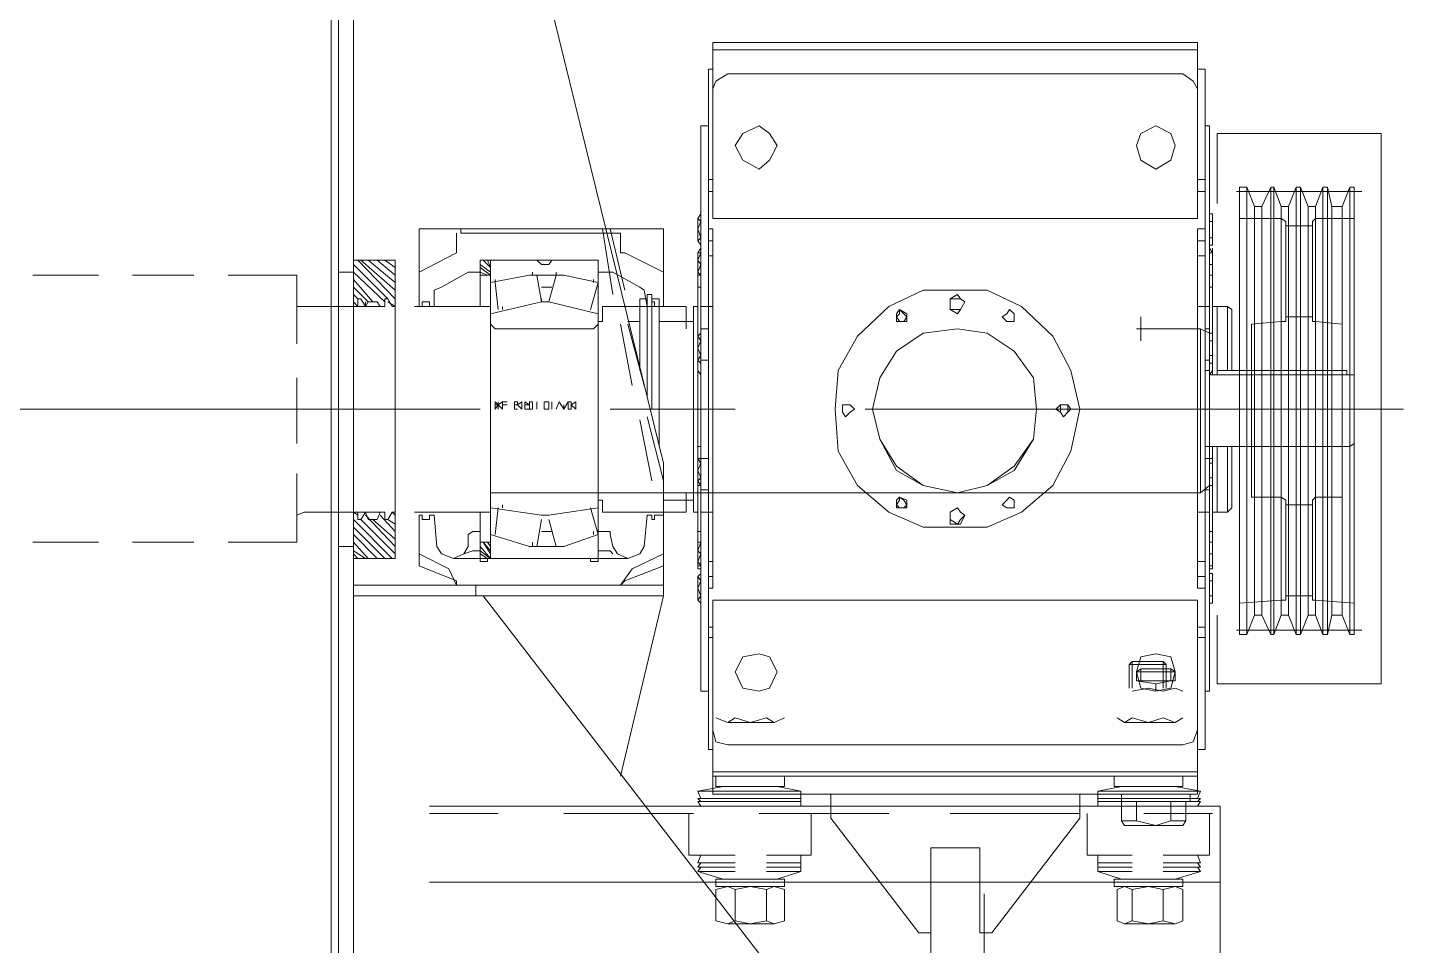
# Model space of a CAD drawing. Header units: millimetres. Extents: x 3220 to 226993, y 817 to 176024.
# Drawn here: x 77721 to 79056, y 78381 to 79271 of the extents above; entities that cross this region are included whole.
import ezdxf

# ---------------------------------------------------------------- set-up
doc = ezdxf.new("R2010")
doc.units = ezdxf.units.MM

# ---------------------------------------------------------------- blocks, each defined once
blk = doc.blocks.new('ligne broyage 2')
at = {"color": 7, "linetype": 'Continuous', "lineweight": 15, "true_color": 0x000007}
for points in [[(-2314.5, -918.6), (-2091.8, -14.5)], [(-2013.6, -1954.3), (-2013.6, -228.6)], [(-1999.2, -1954.3), (-1999.2, -228.6)], [(-1991.9, -481.7), (-1991.9, -1521.8)], [(-2980, -651), (-2984.3, -651)], [(-2984.3, -1084.9), (-2984.3, -651), (-2984.3, -651)], [(-2962.6, -669.8), (-2972.7, -669.8), (-2980, -651)], [(-2958.3, -651), (-2962.6, -669.8)], [(-2953.9, -651), (-2958.3, -651)], [(-2953.9, -651), (-2946.7, -669.8), (-2939.5, -669.8)], [(-2932.2, -651), (-2939.5, -669.8)], [(-2927.9, -651), (-2932.2, -651)], [(-2927.9, -651), (-2920.6, -669.8), (-2913.4, -669.8)], [(-2906.2, -651), (-2913.4, -669.8), (-2913.4, -669.8)], [(-2903.3, -651), (-2906.2, -651)], [(-2903.3, -651), (-2894.6, -669.8)], [(-2887.4, -669.8), (-2880.1, -651), (-2872.9, -651)], [(-2872.9, -651), (-2872.9, -1084.9), (-2880.1, -1084.9), (-2887.4, -1066.1)], [(-2887.4, -669.8), (-2894.6, -669.8), (-2894.6, -669.8)], [(-2250.9, -743.5), (-2250.9, -721.8), (-2246.5, -721.8)], [(-2250.9, -729.1), (-2250.9, -726.2)], [(-2246.5, -721.8), (-2206, -721.8)], [(-2210.4, -736.3), (-2210.4, -733.4)], [(-2206, -721.8), (-2203.1, -726.2), (-2195.9, -726.2), (-2191.6, -721.8), (-2146.7, -721.8), (-2146.7, -743.5)], [(-2187.2, -736.3), (-2187.2, -733.4)], [(-2146.7, -729.1), (-2146.7, -726.2)], [(-2250.9, -743.5), (-2217.6, -736.3), (-2184.3, -736.3), (-2146.7, -743.5)], [(-2250.9, -773.9), (-2250.9, -743.5)], [(-2243.6, -769.6), (-2250.9, -743.5), (-2250.9, -743.5)], [(-2246.5, -743.5), (-2246.5, -740.6), (-2246.5, -740.6)], [(-2203.1, -762.3), (-2210.4, -736.3), (-2210.4, -736.3)], [(-2195.9, -762.3), (-2191.6, -736.3)], [(-2151.1, -743.5), (-2154, -769.6)], [(-2151.1, -743.5), (-2151.1, -740.6)], [(-2146.7, -743.5), (-2146.7, -740.6)], [(-2146.7, -743.5), (-2146.7, -773.9)], [(-2303, -759.5), (-2310.2, -759.5)], [(-2310.2, -759.5), (-2310.2, -866.5)], [(-2303, -866.5), (-2303, -755.1)], [(-2298.6, -755.1), (-2303, -755.1)], [(-2298.6, -755.1), (-2298.6, -854.9)], [(-2291.4, -759.5), (-2298.6, -759.5)], [(-2291.4, -828.9), (-2291.4, -759.5)], [(-2195.9, -747.9), (-2206, -747.9)], [(-2195.9, -762.3), (-2195.9, -759.5)], [(-2146.7, -773.9), (-2195.9, -762.3), (-2203.1, -762.3), (-2250.9, -773.9)], [(-2146.7, -773.9), (-2146.7, -784), (-2151.1, -788.4), (-2246.5, -788.4), (-2250.9, -784), (-2250.9, -773.9)], [(-2158.3, -769.6), (-2158.3, -766.7)], [(-2054.1, -766.7), (-2054.1, -966.3)], [(-2777.4, -776.8), (-2777.4, -800), (-2777.4, -800)], [(-2310.2, -781.2), (-2343.5, -781.2)], [(-2279.8, -781.2), (-2291.4, -781.2)], [(-2250.9, -781.2), (-2250.9, -776.8)], [(-2146.7, -781.2), (-2146.7, -776.8)], [(-2844, -792.7), (-2835.3, -788.4)], [(-2844, -940.3), (-2844, -792.7), (-2844, -792.7)], [(-2835.3, -947.5), (-2835.3, -788.4), (-2835.3, -788.4)], [(-2777.4, -788.4), (-2835.3, -788.4), (-2835.3, -788.4)], [(-2777.4, -788.4), (-2773.1, -788.4), (-2773.1, -788.4)], [(-2884.5, -833.2), (-2972.7, -833.2)], [(-2310.2, -902.7), (-2310.2, -866.5), (-2310.2, -866.5)], [(-2305.8, -866.5), (-2298.6, -866.5), (-2310.2, -866.5)], [(-2221.9, -859.3), (-2224.8, -859.3), (-2224.8, -866.5), (-2221.9, -866.5), (-2221.9, -862.2)], [(-2210.4, -866.5), (-2213.3, -859.3), (-2217.6, -866.5), (-2217.6, -862.2), (-2217.6, -866.5), (-2221.9, -859.3), (-2221.9, -862.2)], [(-2198.8, -866.5), (-2198.8, -862.2)], [(-2191.6, -862.2), (-2191.6, -859.3), (-2191.6, -866.5)], [(-2180, -862.2), (-2180, -859.3), (-2184.3, -862.2), (-2180, -862.2), (-2180, -866.5), (-2184.3, -866.5)], [(-2169.9, -862.2), (-2169.9, -859.3), (-2172.8, -859.3), (-2172.8, -862.2), (-2169.9, -862.2), (-2169.9, -866.5), (-2172.8, -866.5)], [(-2158.3, -859.3), (-2154, -862.2), (-2158.3, -866.5), (-2158.3, -859.3), (-2162.6, -859.3)], [(-2158.3, -862.2), (-2162.6, -862.2), (-2162.6, -862.2)], [(-2151.1, -862.2), (-2151.1, -866.5), (-2154, -862.2), (-2151.1, -862.2), (-2151.1, -859.3), (-2154, -862.2)], [(-2154, -866.5), (-2154, -859.3), (-2154, -859.3)], [(-2146.7, -866.5), (-2146.7, -862.2)], [(-2884.5, -902.7), (-2972.7, -902.7)], [(-2314.5, -1037.2), (-2314.5, -918.6)], [(-2835.3, -947.5), (-2844, -940.3)], [(-2343.5, -954.7), (-2314.5, -954.7)], [(-2250.9, -962), (-2250.9, -947.5), (-2146.7, -947.5), (-2146.7, -962)], [(-2250.9, -954.7), (-2250.9, -951.8)], [(-2158.3, -962), (-2158.3, -959.1), (-2158.3, -959.1)], [(-2146.7, -954.7), (-2146.7, -951.8)], [(-2250.9, -962), (-2203.1, -969.2), (-2195.9, -969.2), (-2146.7, -962)], [(-2250.9, -988), (-2250.9, -962)], [(-2250.9, -988), (-2243.6, -962), (-2243.6, -962)], [(-2203.1, -973.5), (-2210.4, -999.6), (-2210.4, -999.6)], [(-2191.6, -999.6), (-2195.9, -973.5), (-2195.9, -973.5)], [(-2154, -962), (-2151.1, -988), (-2151.1, -988)], [(-2146.7, -962), (-2146.7, -988)], [(-2250.9, -988), (-2250.9, -985.1)], [(-2246.5, -988), (-2246.5, -985.1)], [(-2206, -985.1), (-2195.9, -985.1)], [(-2146.7, -988), (-2146.7, -985.1)], [(-2146.7, -988), (-2146.7, -1011.2), (-2250.9, -1011.2), (-2250.9, -988)], [(-2146.7, -988), (-2184.3, -999.6), (-2217.6, -999.6), (-2250.9, -988)], [(-2250.9, -1003.9), (-2250.9, -999.6)], [(-2187.2, -999.6), (-2187.2, -995.2), (-2187.2, -995.2)], [(-2146.7, -1003.9), (-2146.7, -999.6)], [(-2314.5, -1037.2), (-2314.5, -1047.3), (-2272.6, -1222.4)], [(-2132.3, -1037.2), (-2314.5, -1037.2)], [(-2132.3, -1037.2), (-2013.6, -1037.2), (-2013.6, -1047.3)], [(-2132.3, -1037.2), (-2132.3, -1047.3), (-2013.6, -1047.3)], [(-2491, -1503), (-2139.5, -1047.3)], [(-2272.6, -1222.4), (-2314.5, -1047.3)], [(-2139.5, -1047.3), (-2314.5, -1047.3)], [(-2139.5, -1047.3), (-2013.6, -1047.3)], [(-2013.6, -1047.3), (-2013.6, -1659.2)], [(-2980, -1084.9), (-2972.7, -1066.1), (-2962.6, -1066.1)], [(-2958.3, -1084.9), (-2962.6, -1066.1)], [(-2939.5, -1066.1), (-2946.7, -1066.1), (-2953.9, -1084.9)], [(-2932.2, -1084.9), (-2939.5, -1066.1)], [(-2913.4, -1066.1), (-2920.6, -1066.1), (-2927.9, -1084.9)], [(-2906.2, -1084.9), (-2913.4, -1066.1), (-2913.4, -1066.1)], [(-2903.3, -1084.9), (-2894.6, -1066.1)], [(-2887.4, -1066.1), (-2894.6, -1066.1), (-2894.6, -1066.1)], [(-2980, -1084.9), (-2984.3, -1084.9)], [(-2953.9, -1084.9), (-2958.3, -1084.9)], [(-2927.9, -1084.9), (-2932.2, -1084.9)], [(-2903.3, -1084.9), (-2906.2, -1084.9)], [(-2784.7, -1222.4), (-2817.9, -1222.4), (-2817.9, -1232.5)], [(-2784.7, -1222.4), (-2751.4, -1222.4)], [(-2735.5, -1236.8), (-2758.6, -1232.5), (-2751.4, -1232.5), (-2751.4, -1225.3)], [(-2751.4, -1225.3), (-2751.4, -1222.4), (-2751.4, -1222.4)], [(-2398.4, -1222.4), (-2431.7, -1222.4), (-2431.7, -1225.3)], [(-2431.7, -1225.3), (-2431.7, -1232.5)], [(-2365.2, -1225.3), (-2365.2, -1222.4), (-2398.4, -1222.4)], [(-2372.4, -1232.5), (-2365.2, -1232.5), (-2365.2, -1225.3)], [(-2810.7, -1232.5), (-2835.3, -1236.8), (-2832.4, -1244.1)], [(-2735.5, -1236.8), (-2835.3, -1236.8)], [(-2817.9, -1232.5), (-2810.7, -1232.5), (-2810.7, -1232.5)], [(-2810.7, -1232.5), (-2758.6, -1232.5)], [(-2735.5, -1236.8), (-2735.5, -1251.3), (-2735.5, -1251.3)], [(-2632.8, -1374.3), (-2718.1, -1262.9), (-2718.1, -1239.7)], [(-2476.5, -1262.9), (-2476.5, -1239.7), (-2476.5, -1239.7)], [(-2424.5, -1232.5), (-2447.6, -1236.8), (-2447.6, -1244.1)], [(-2347.8, -1236.8), (-2447.6, -1236.8)], [(-2431.7, -1232.5), (-2424.5, -1232.5), (-2424.5, -1232.5)], [(-2424.5, -1232.5), (-2372.4, -1232.5)], [(-2347.8, -1236.8), (-2372.4, -1232.5)], [(-2347.8, -1236.8), (-2350.7, -1244.1)], [(-2854.1, -1325.1), (-2854.1, -1251.3), (-2854.1, -1251.3)], [(-2087.4, -1251.3), (-2854.1, -1251.3)], [(-2835.3, -1244.1), (-2735.5, -1244.1)], [(-2835.3, -1244.1), (-2832.4, -1247)], [(-2835.3, -1247), (-2735.5, -1247)], [(-2835.3, -1247), (-2832.4, -1251.3)], [(-2447.6, -1251.3), (-2447.6, -1244.1), (-2447.6, -1244.1)], [(-2447.6, -1244.1), (-2347.8, -1244.1)], [(-2447.6, -1247), (-2347.8, -1247)], [(-2347.8, -1244.1), (-2350.7, -1247)], [(-2347.8, -1247), (-2350.7, -1251.3)], [(-2780.3, -1258.5), (-2846.9, -1258.5), (-2846.9, -1258.5)], [(-2592.3, -1258.5), (-2718.1, -1258.5)], [(-2476.5, -1262.9), (-2561.9, -1374.3), (-2573.5, -1374.3)], [(-2407.1, -1258.5), (-2533, -1258.5)], [(-2217.6, -1258.5), (-2343.5, -1258.5)], [(-2087.4, -1258.5), (-2154, -1258.5)], [(-2632.8, -1374.3), (-2621.2, -1374.3), (-2621.2, -1291.8)], [(-2621.2, -1291.8), (-2573.5, -1291.8), (-2573.5, -1291.8)], [(-2573.5, -1291.8), (-2573.5, -1398.8), (-2573.5, -1398.8)], [(-2087.4, -1325.1), (-2854.1, -1325.1)], [(-2625.5, -1374.3), (-2625.5, -1336.6)], [(-2573.5, -1374.3), (-2573.5, -1336.6)], [(-2625.5, -1374.3), (-2625.5, -1398.8), (-2625.5, -1398.8)]]:
    blk.add_lwpolyline(points, dxfattribs=at)
at = {"color": 1, "linetype": 'Continuous', "lineweight": 5, "true_color": 0x000001}
for points in [[(-2362.3, -510.6), (-2832.4, -510.6), (-2832.4, -510.6)], [(-2832.4, -517.9), (-2832.4, -510.6)], [(-2828.1, -517.9), (-2832.4, -517.9), (-2832.4, -548.3)], [(-2828.1, -517.9), (-2362.3, -517.9), (-2362.3, -517.9)], [(-2362.3, -517.9), (-2362.3, -510.6)], [(-2362.3, -517.9), (-2362.3, -555.5), (-2362.3, -555.5)], [(-2832.4, -536.7), (-2839.6, -536.7)], [(-2839.6, -536.7), (-2839.6, -643.7)], [(-2817.9, -541), (-2828.1, -548.3), (-2832.4, -555.5)], [(-2817.9, -541), (-2376.7, -541)], [(-2362.3, -555.5), (-2365.2, -548.3), (-2376.7, -541)], [(-2357.9, -536.7), (-2362.3, -536.7)], [(-2357.9, -536.7), (-2357.9, -643.7)], [(-2832.4, -548.3), (-2832.4, -555.5)], [(-2832.4, -681.3), (-2832.4, -555.5)], [(-2362.3, -555.5), (-2362.3, -681.3)], [(-2839.6, -591.7), (-2844, -591.7)], [(-2844, -591.7), (-2844, -766.7)], [(-2350.7, -591.7), (-2357.9, -591.7)], [(-2350.7, -591.7), (-2350.7, -766.7)], [(-2832.4, -643.7), (-2839.6, -643.7)], [(-2839.6, -655.3), (-2839.6, -643.7)], [(-2357.9, -643.7), (-2362.3, -643.7)], [(-2357.9, -655.3), (-2357.9, -643.7)], [(-2832.4, -655.3), (-2839.6, -655.3), (-2839.6, -691.5)], [(-2357.9, -655.3), (-2362.3, -655.3)], [(-2357.9, -655.3), (-2357.9, -691.5)], [(-2846.9, -677), (-2846.9, -681.3)], [(-2846.9, -677), (-2844, -677), (-2844, -677)], [(-2844, -684.2), (-2846.9, -684.2), (-2846.9, -677)], [(-2846.9, -681.3), (-2846.9, -677)], [(-2350.7, -677), (-2350.7, -674.1)], [(-2347.8, -681.3), (-2350.7, -677)], [(-2350.7, -677), (-2347.8, -681.3)], [(-2846.9, -681.3), (-2846.9, -691.5)], [(-2844, -700.1), (-2846.9, -700.1), (-2846.9, -684.2)], [(-2846.9, -691.5), (-2846.9, -703)], [(-2839.6, -703), (-2839.6, -691.5)], [(-2832.4, -691.5), (-2839.6, -691.5)], [(-2362.3, -681.3), (-2832.4, -681.3)], [(-2832.4, -691.5), (-2832.4, -1040.1)], [(-2362.3, -691.5), (-2362.3, -1040.1)], [(-2357.9, -691.5), (-2362.3, -691.5)], [(-2357.9, -703), (-2357.9, -691.5)], [(-2350.7, -684.2), (-2350.7, -681.3)], [(-2347.8, -691.5), (-2350.7, -700.1), (-2347.8, -703)], [(-2347.8, -691.5), (-2347.8, -703), (-2347.8, -703)], [(-2846.9, -703), (-2846.9, -700.1), (-2846.9, -700.1)], [(-2846.9, -703), (-2846.9, -707.4)], [(-2844, -707.4), (-2846.9, -707.4), (-2846.9, -703)], [(-2839.6, -703), (-2839.6, -717.5)], [(-2839.6, -703), (-2832.4, -703)], [(-2362.3, -703), (-2357.9, -703)], [(-2357.9, -703), (-2357.9, -717.5)], [(-2350.7, -700.1), (-2350.7, -695.8)], [(-2350.7, -707.4), (-2347.8, -703)], [(-2350.7, -707.4), (-2350.7, -703)], [(-2347.8, -703), (-2350.7, -707.4)], [(-2846.9, -714.6), (-2844, -710.3)], [(-2846.9, -714.6), (-2846.9, -710.3), (-2846.9, -710.3)], [(-2846.9, -807.2), (-2846.9, -714.6), (-2846.9, -714.6)], [(-2846.9, -714.6), (-2846.9, -721.8), (-2846.9, -721.8)], [(-2844, -726.2), (-2846.9, -726.2), (-2846.9, -714.6), (-2844, -714.6)], [(-2832.4, -717.5), (-2839.6, -717.5), (-2839.6, -766.7)], [(-2357.9, -717.5), (-2362.3, -717.5)], [(-2357.9, -717.5), (-2357.9, -766.7)], [(-2347.8, -714.6), (-2350.7, -710.3)], [(-2350.7, -714.6), (-2350.7, -710.3)], [(-2347.8, -721.8), (-2350.7, -714.6), (-2347.8, -714.6)], [(-2347.8, -733.4), (-2347.8, -736.3), (-2347.8, -714.6)], [(-2347.8, -733.4), (-2347.8, -714.6), (-2347.8, -714.6)], [(-2846.9, -721.8), (-2846.9, -733.4), (-2846.9, -733.4)], [(-2844, -736.3), (-2846.9, -736.3), (-2846.9, -726.2)], [(-2846.9, -733.4), (-2846.9, -736.3)], [(-2846.9, -733.4), (-2846.9, -736.3), (-2846.9, -736.3)], [(-2350.7, -726.2), (-2350.7, -721.8)], [(-2347.8, -721.8), (-2350.7, -726.2), (-2347.8, -733.4), (-2347.8, -736.3)], [(-2350.7, -736.3), (-2350.7, -733.4)], [(-2347.8, -733.4), (-2350.7, -736.3), (-2347.8, -736.3)], [(-2347.8, -747.9), (-2347.8, -736.3)], [(-2846.9, -747.9), (-2844, -747.9)], [(-2628.4, -750.8), (-2661.7, -766.7), (-2692.1, -795.6), (-2709.4, -828.9), (-2718.1, -866.5), (-2709.4, -907), (-2692.1, -940.3), (-2661.7, -966.3), (-2628.4, -980.8)], [(-2628.4, -750.8), (-2566.2, -750.8), (-2566.2, -750.8)], [(-2566.2, -980.8), (-2533, -966.3), (-2502.6, -940.3), (-2483.8, -907), (-2480.9, -866.5), (-2483.8, -828.9), (-2502.6, -795.6), (-2533, -766.7), (-2566.2, -750.8)], [(-2350.7, -747.9), (-2347.8, -747.9), (-2347.8, -807.2)], [(-2861.3, -766.7), (-2865.7, -769.6)], [(-2865.7, -769.6), (-2865.7, -828.9)], [(-2861.3, -828.9), (-2861.3, -766.7), (-2851.2, -766.7)], [(-2851.2, -828.9), (-2851.2, -766.7)], [(-2846.9, -766.7), (-2851.2, -766.7)], [(-2851.2, -828.9), (-2851.2, -766.7)], [(-2844, -773.9), (-2844, -766.7), (-2839.6, -766.7)], [(-2844, -773.9), (-2844, -818.8), (-2844, -818.8)], [(-2832.4, -766.7), (-2839.6, -766.7)], [(-2839.6, -966.3), (-2839.6, -766.7)], [(-2357.9, -766.7), (-2362.3, -766.7)], [(-2357.9, -966.3), (-2357.9, -766.7)], [(-2357.9, -766.7), (-2350.7, -766.7)], [(-2350.7, -773.9), (-2350.7, -766.7)], [(-2350.7, -773.9), (-2350.7, -914.2), (-2350.7, -914.2)], [(-2343.5, -766.7), (-2347.8, -766.7)], [(-2343.5, -966.3), (-2343.5, -766.7)], [(-2846.9, -792.7), (-2846.9, -795.6)], [(-2846.9, -792.7), (-2844, -792.7), (-2844, -792.7)], [(-2844, -800), (-2846.9, -800), (-2846.9, -792.7)], [(-2846.9, -795.6), (-2846.9, -792.7)], [(-2846.9, -795.6), (-2846.9, -807.2)], [(-2846.9, -800), (-2846.9, -807.2), (-2846.9, -807.2)], [(-2844, -788.4), (-2839.6, -788.4)], [(-2350.7, -788.4), (-2357.9, -788.4)], [(-2350.7, -792.7), (-2350.7, -788.4)], [(-2347.8, -795.6), (-2350.7, -792.7)], [(-2350.7, -792.7), (-2347.8, -795.6)], [(-2347.8, -795.6), (-2350.7, -800), (-2347.8, -807.2)], [(-2350.7, -800), (-2350.7, -795.6)], [(-2347.8, -795.6), (-2347.8, -792.7), (-2347.8, -792.7)], [(-2347.8, -795.6), (-2347.8, -818.8), (-2347.8, -818.8)], [(-2846.9, -807.2), (-2846.9, -802.9)], [(-2846.9, -828.9), (-2846.9, -807.2), (-2846.9, -807.2)], [(-2846.9, -807.2), (-2846.9, -818.8)], [(-2844, -814.4), (-2846.9, -814.4), (-2846.9, -807.2)], [(-2347.8, -807.2), (-2350.7, -814.4), (-2347.8, -818.8)], [(-2350.7, -814.4), (-2350.7, -810.1)], [(-2347.8, -828.9), (-2347.8, -807.2)], [(-2846.9, -818.8), (-2846.9, -814.4), (-2846.9, -814.4)], [(-2846.9, -814.4), (-2846.9, -821.7), (-2846.9, -821.7)], [(-2846.9, -818.8), (-2846.9, -821.7)], [(-2846.9, -821.7), (-2844, -821.7), (-2844, -821.7)], [(-2844, -833.2), (-2844, -818.8)], [(-2844, -818.8), (-2839.6, -818.8)], [(-2350.7, -818.8), (-2357.9, -818.8)], [(-2350.7, -821.7), (-2347.8, -818.8)], [(-2350.7, -821.7), (-2350.7, -818.8)], [(-2347.8, -818.8), (-2350.7, -821.7)], [(-2984.3, -899.8), (-2984.3, -833.2)], [(-2980, -833.2), (-2984.3, -833.2)], [(-2980, -902.7), (-2980, -833.2)], [(-2977.1, -833.2), (-2980, -833.2)], [(-2965.5, -828.9), (-2977.1, -828.9), (-2977.1, -828.9)], [(-2977.1, -828.9), (-2977.1, -833.2)], [(-2977.1, -833.2), (-2965.5, -833.2)], [(-2965.5, -828.9), (-2861.3, -828.9)], [(-2965.5, -833.2), (-2851.2, -833.2), (-2851.2, -833.2)], [(-2861.3, -828.9), (-2851.2, -828.9)], [(-2851.2, -833.2), (-2851.2, -828.9)], [(-2844, -833.2), (-2851.2, -833.2)], [(-2846.9, -828.9), (-2844, -833.2)], [(-2846.9, -833.2), (-2846.9, -828.9), (-2846.9, -828.9)], [(-2844, -902.7), (-2844, -828.9)], [(-2839.6, -828.9), (-2844, -828.9)], [(-2844, -833.2), (-2844, -828.9)], [(-2350.7, -833.2), (-2347.8, -828.9), (-2347.8, -902.7), (-2350.7, -902.7)], [(-2984.3, -899.8), (-2980, -902.7)], [(-2980, -902.7), (-2844, -902.7)], [(-2865.7, -902.7), (-2865.7, -962), (-2861.3, -966.3)], [(-2861.3, -966.3), (-2861.3, -902.7)], [(-2851.2, -966.3), (-2851.2, -902.7)], [(-2851.2, -966.3), (-2851.2, -902.7)], [(-2846.9, -925.8), (-2846.9, -902.7), (-2846.9, -902.7)], [(-2844, -902.7), (-2846.9, -902.7)], [(-2844, -902.7), (-2844, -899.8)], [(-2844, -944.6), (-2844, -902.7), (-2844, -902.7)], [(-2844, -902.7), (-2839.6, -902.7)], [(-2347.8, -925.8), (-2347.8, -902.7)], [(-2846.9, -914.2), (-2846.9, -911.3)], [(-2846.9, -914.2), (-2844, -914.2)], [(-2846.9, -918.6), (-2846.9, -914.2), (-2846.9, -914.2)], [(-2846.9, -925.8), (-2846.9, -914.2), (-2846.9, -914.2)], [(-2846.9, -918.6), (-2844, -918.6)], [(-2844, -933), (-2846.9, -933), (-2846.9, -918.6)], [(-2844, -914.2), (-2839.6, -914.2)], [(-2350.7, -914.2), (-2357.9, -914.2)], [(-2350.7, -914.2), (-2350.7, -911.3)], [(-2347.8, -914.2), (-2350.7, -914.2)], [(-2350.7, -918.6), (-2350.7, -914.2)], [(-2350.7, -914.2), (-2347.8, -914.2), (-2350.7, -918.6), (-2347.8, -925.8)], [(-2350.7, -959.1), (-2350.7, -914.2), (-2350.7, -914.2)], [(-2347.8, -914.2), (-2347.8, -911.3)], [(-2347.8, -914.2), (-2347.8, -925.8), (-2347.8, -925.8)], [(-2846.9, -925.8), (-2846.9, -921.5)], [(-2846.9, -925.8), (-2846.9, -1021.3), (-2846.9, -1021.3)], [(-2846.9, -925.8), (-2846.9, -935.9)], [(-2846.9, -933), (-2846.9, -935.9), (-2846.9, -935.9)], [(-2350.7, -985.1), (-2347.8, -985.1), (-2347.8, -925.8)], [(-2347.8, -925.8), (-2350.7, -933), (-2347.8, -935.9)], [(-2350.7, -933), (-2350.7, -928.7)], [(-2347.8, -925.8), (-2347.8, -921.5)], [(-2347.8, -925.8), (-2347.8, -940.3), (-2347.8, -940.3)], [(-2846.9, -940.3), (-2846.9, -935.9)], [(-2844, -940.3), (-2846.9, -940.3), (-2846.9, -935.9)], [(-2846.9, -940.3), (-2846.9, -935.9)], [(-2844, -959.1), (-2844, -944.6)], [(-2844, -944.6), (-2839.6, -944.6)], [(-2350.7, -944.6), (-2357.9, -944.6)], [(-2350.7, -940.3), (-2350.7, -935.9)], [(-2347.8, -935.9), (-2350.7, -940.3)], [(-2350.7, -940.3), (-2347.8, -940.3)], [(-2844, -959.1), (-2844, -966.3)], [(-2350.7, -966.3), (-2350.7, -959.1)], [(-2861.3, -966.3), (-2851.2, -966.3)], [(-2851.2, -966.3), (-2846.9, -966.3)], [(-2844, -966.3), (-2844, -1139.9)], [(-2844, -966.3), (-2839.6, -966.3)], [(-2839.6, -966.3), (-2839.6, -1014.1)], [(-2839.6, -966.3), (-2832.4, -966.3)], [(-2362.3, -966.3), (-2357.9, -966.3)], [(-2350.7, -966.3), (-2357.9, -966.3)], [(-2357.9, -966.3), (-2357.9, -1028.5), (-2357.9, -1028.5)], [(-2350.7, -966.3), (-2350.7, -1139.9)], [(-2347.8, -966.3), (-2343.5, -966.3)], [(-2844, -985.1), (-2846.9, -985.1)], [(-2566.2, -980.8), (-2628.4, -980.8), (-2628.4, -980.8)], [(-2347.8, -999.6), (-2347.8, -985.1)], [(-2844, -995.2), (-2846.9, -995.2), (-2846.9, -995.2)], [(-2844, -1006.8), (-2846.9, -1006.8), (-2846.9, -995.2)], [(-2846.9, -999.6), (-2846.9, -995.2)], [(-2846.9, -1014.1), (-2846.9, -995.2), (-2846.9, -995.2)], [(-2350.7, -995.2), (-2350.7, -992.4)], [(-2347.8, -1003.9), (-2350.7, -995.2), (-2347.8, -995.2)], [(-2350.7, -1021.3), (-2347.8, -1021.3), (-2347.8, -999.6)], [(-2347.8, -999.6), (-2347.8, -995.2), (-2347.8, -995.2)], [(-2347.8, -995.2), (-2347.8, -1003.9), (-2347.8, -1003.9)], [(-2846.9, -1006.8), (-2846.9, -1018.4), (-2846.9, -1018.4)], [(-2846.9, -1014.1), (-2846.9, -1018.4)], [(-2846.9, -1018.4), (-2846.9, -1014.1)], [(-2839.6, -1014.1), (-2839.6, -1028.5)], [(-2832.4, -1014.1), (-2839.6, -1014.1)], [(-2357.9, -1014.1), (-2362.3, -1014.1)], [(-2350.7, -1006.8), (-2350.7, -1003.9)], [(-2347.8, -1003.9), (-2350.7, -1006.8), (-2347.8, -1014.1)], [(-2350.7, -1018.4), (-2350.7, -1014.1)], [(-2347.8, -1014.1), (-2350.7, -1018.4), (-2347.8, -1018.4)], [(-2347.8, -1018.4), (-2347.8, -1003.9), (-2347.8, -1003.9)], [(-2846.9, -1018.4), (-2844, -1018.4)], [(-2844, -1021.3), (-2846.9, -1021.3)], [(-2846.9, -1025.6), (-2846.9, -1028.5)], [(-2846.9, -1025.6), (-2844, -1025.6)], [(-2844, -1032.9), (-2846.9, -1032.9), (-2846.9, -1025.6)], [(-2350.7, -1025.6), (-2350.7, -1021.3)], [(-2347.8, -1028.5), (-2350.7, -1025.6)], [(-2350.7, -1025.6), (-2347.8, -1028.5), (-2350.7, -1032.9), (-2347.8, -1040.1)], [(-2846.9, -1040.1), (-2846.9, -1028.5), (-2846.9, -1028.5)], [(-2846.9, -1032.9), (-2846.9, -1047.3), (-2846.9, -1047.3)], [(-2846.9, -1040.1), (-2846.9, -1051.7)], [(-2832.4, -1028.5), (-2839.6, -1028.5)], [(-2839.6, -1040.1), (-2839.6, -1028.5)], [(-2839.6, -1077.7), (-2839.6, -1040.1), (-2832.4, -1040.1)], [(-2357.9, -1028.5), (-2362.3, -1028.5)], [(-2357.9, -1040.1), (-2362.3, -1040.1)], [(-2357.9, -1040.1), (-2357.9, -1028.5)], [(-2357.9, -1040.1), (-2357.9, -1077.7)], [(-2350.7, -1032.9), (-2350.7, -1028.5)], [(-2347.8, -1040.1), (-2350.7, -1047.3)], [(-2347.8, -1040.1), (-2347.8, -1028.5), (-2347.8, -1028.5)], [(-2347.8, -1051.7), (-2347.8, -1040.1), (-2347.8, -1040.1)], [(-2846.9, -1047.3), (-2846.9, -1054.6), (-2846.9, -1054.6)], [(-2846.9, -1047.3), (-2844, -1047.3)], [(-2846.9, -1051.7), (-2846.9, -1047.3)], [(-2846.9, -1051.7), (-2846.9, -1054.6)], [(-2832.4, -1051.7), (-2362.3, -1051.7)], [(-2832.4, -1177.5), (-2832.4, -1051.7)], [(-2362.3, -1051.7), (-2362.3, -1218), (-2362.3, -1218)], [(-2350.7, -1047.3), (-2350.7, -1044.4)], [(-2350.7, -1047.3), (-2347.8, -1051.7)], [(-2350.7, -1054.6), (-2347.8, -1051.7)], [(-2350.7, -1054.6), (-2350.7, -1051.7)], [(-2347.8, -1051.7), (-2350.7, -1054.6), (-2350.7, -1054.6)], [(-2846.9, -1054.6), (-2844, -1054.6)], [(-2839.6, -1087.8), (-2839.6, -1077.7)], [(-2832.4, -1077.7), (-2839.6, -1077.7)], [(-2357.9, -1077.7), (-2362.3, -1077.7)], [(-2357.9, -1087.8), (-2357.9, -1077.7)], [(-2839.6, -1087.8), (-2839.6, -1196.3)], [(-2839.6, -1087.8), (-2832.4, -1087.8)], [(-2362.3, -1087.8), (-2357.9, -1087.8)], [(-2357.9, -1087.8), (-2357.9, -1196.3)], [(-2810.7, -1129.8), (-2810.7, -1121.1), (-2806.4, -1118.2)], [(-2777.4, -1118.2), (-2806.4, -1118.2)], [(-2806.4, -1118.2), (-2806.4, -1129.8)], [(-2773.1, -1129.8), (-2773.1, -1121.1), (-2777.4, -1118.2)], [(-2777.4, -1118.2), (-2777.4, -1129.8)], [(-2773.1, -1121.1), (-2810.7, -1121.1)], [(-2773.1, -1129.8), (-2810.7, -1129.8)], [(-2773.1, -1129.8), (-2791.9, -1132.7), (-2806.4, -1129.8)], [(-2791.9, -1139.9), (-2791.9, -1132.7)], [(-2844, -1139.9), (-2839.6, -1139.9)], [(-2357.9, -1139.9), (-2350.7, -1139.9)], [(-2832.4, -1177.5), (-2828.1, -1189.1), (-2817.9, -1192)], [(-2832.4, -1177.5), (-2832.4, -1189.1)], [(-2376.7, -1192), (-2365.2, -1189.1), (-2362.3, -1177.5)], [(-2839.6, -1196.3), (-2832.4, -1196.3)], [(-2832.4, -1189.1), (-2832.4, -1218)], [(-2376.7, -1192), (-2817.9, -1192)], [(-2362.3, -1196.3), (-2357.9, -1196.3)], [(-2832.4, -1222.4), (-2832.4, -1218)], [(-2828.1, -1218), (-2832.4, -1218)], [(-2832.4, -1222.4), (-2362.3, -1222.4)], [(-2832.4, -1239.7), (-2832.4, -1222.4), (-2832.4, -1222.4)], [(-2362.3, -1222.4), (-2362.3, -1239.7), (-2832.4, -1239.7)], [(-2369.5, -1218), (-2828.1, -1218), (-2828.1, -1218)], [(-2817.9, -1222.4), (-2381.1, -1222.4)], [(-2362.3, -1218), (-2369.5, -1218)], [(-2362.3, -1222.4), (-2362.3, -1218)], [(-2825.2, -1239.7), (-2825.2, -1247), (-2825.2, -1247)], [(-2758.6, -1247), (-2758.6, -1239.7), (-2758.6, -1239.7)], [(-2817.9, -1247), (-2820.8, -1247)], [(-2820.8, -1265.8), (-2820.8, -1247)], [(-2806.4, -1247), (-2820.8, -1247)], [(-2806.4, -1265.8), (-2806.4, -1247)], [(-2758.6, -1265.8), (-2758.6, -1247), (-2806.4, -1247)], [(-2758.6, -1265.8), (-2773.1, -1265.8), (-2773.1, -1247)], [(-2758.6, -1247), (-2761.5, -1247)], [(-2773.1, -1265.8), (-2791.9, -1270.1), (-2806.4, -1265.8), (-2820.8, -1265.8), (-2817.9, -1270.1)], [(-2761.5, -1270.1), (-2758.6, -1265.8), (-2758.6, -1265.8)], [(-2761.5, -1270.1), (-2817.9, -1270.1)]]:
    blk.add_lwpolyline(points, dxfattribs=at)
at = {"color": 7, "linetype": 'Continuous', "lineweight": 5, "true_color": 0x000007}
for points in [[(-2851.2, -598.9), (-3010.3, -598.9)], [(-3010.3, -1132.7), (-3010.3, -598.9)], [(-2851.2, -666.9), (-2851.2, -598.9)], [(-2851.2, -1132.7), (-2851.2, -1066.1)], [(-2851.2, -1132.7), (-3010.3, -1132.7)]]:
    blk.add_lwpolyline(points, dxfattribs=at)
at = {"color": 1, "linetype": 'Continuous', "lineweight": 5, "true_color": 0x000001}
for points in [[(-2773.1, -610.5), (-2777.4, -598.9), (-2791.9, -591.7), (-2806.4, -598.9), (-2810.7, -610.5), (-2806.4, -624.9), (-2791.9, -633.6), (-2777.4, -624.9)], [(-2384, -610.5), (-2391.2, -598.9), (-2407.1, -591.7), (-2417.2, -598.9), (-2424.5, -610.5), (-2417.2, -624.9), (-2407.1, -633.6), (-2391.2, -624.9)], [(-2347.8, -681.3), (-2350.7, -684.2), (-2347.8, -691.5)], [(-2592.3, -762.3), (-2592.3, -759.5), (-2599.5, -755.1), (-2602.4, -759.5), (-2606.7, -762.3), (-2602.4, -769.6), (-2599.5, -773.9), (-2592.3, -769.6), (-2592.3, -759.5), (-2602.4, -759.5), (-2606.7, -762.3), (-2602.4, -769.6), (-2592.3, -769.6)], [(-2642.9, -776.8), (-2647.2, -773.9), (-2650.1, -769.6), (-2654.5, -773.9), (-2654.5, -781.2), (-2647.2, -781.2)], [(-2642.9, -776.8), (-2647.2, -773.9), (-2650.1, -769.6), (-2654.5, -773.9), (-2654.5, -781.2), (-2647.2, -781.2)], [(-2540.2, -776.8), (-2543.1, -773.9), (-2543.1, -769.6), (-2547.4, -773.9), (-2550.3, -776.8), (-2547.4, -781.2), (-2543.1, -781.2)], [(-2540.2, -776.8), (-2540.2, -773.9), (-2543.1, -769.6), (-2550.3, -773.9), (-2550.3, -781.2), (-2540.2, -781.2)], [(-2517, -866.5), (-2524.3, -836.1), (-2540.2, -810.1), (-2566.2, -792.7), (-2599.5, -788.4), (-2628.4, -792.7), (-2654.5, -810.1), (-2673.3, -836.1), (-2676.2, -866.5), (-2673.3, -895.4), (-2654.5, -921.5), (-2628.4, -940.3), (-2599.5, -947.5), (-2566.2, -940.3), (-2540.2, -921.5), (-2524.3, -895.4)], [(-2517, -866.5), (-2524.3, -836.1), (-2540.2, -810.1), (-2566.2, -792.7), (-2599.5, -788.4), (-2628.4, -792.7), (-2654.5, -810.1), (-2673.3, -836.1), (-2676.2, -866.5), (-2673.3, -895.4), (-2654.5, -925.8), (-2628.4, -940.3), (-2599.5, -947.5), (-2566.2, -940.3), (-2540.2, -925.8), (-2524.3, -895.4)], [(-2695, -866.5), (-2699.3, -862.2), (-2706.6, -862.2), (-2709.4, -866.5), (-2706.6, -869.4), (-2702.2, -873.7), (-2699.3, -869.4)], [(-2699.3, -866.5), (-2699.3, -862.2), (-2706.6, -862.2), (-2706.6, -869.4), (-2702.2, -873.7), (-2699.3, -869.4)], [(-2488.1, -866.5), (-2488.1, -862.2), (-2495.4, -862.2), (-2499.7, -866.5), (-2495.4, -869.4), (-2491, -873.7), (-2488.1, -869.4)], [(-2488.1, -866.5), (-2488.1, -862.2), (-2495.4, -862.2), (-2499.7, -866.5), (-2495.4, -869.4), (-2491, -873.7), (-2488.1, -869.4)], [(-2642.9, -959.1), (-2647.2, -954.7), (-2650.1, -951.8), (-2654.5, -954.7), (-2654.5, -962), (-2647.2, -962)], [(-2642.9, -959.1), (-2647.2, -954.7), (-2650.1, -951.8), (-2654.5, -954.7), (-2654.5, -962), (-2647.2, -962)], [(-2540.2, -959.1), (-2543.1, -954.7), (-2543.1, -951.8), (-2547.4, -954.7), (-2550.3, -959.1), (-2547.4, -962), (-2543.1, -962)], [(-2540.2, -959.1), (-2540.2, -954.7), (-2543.1, -951.8), (-2550.3, -954.7), (-2550.3, -962), (-2540.2, -962)], [(-2592.3, -969.2), (-2592.3, -966.3), (-2599.5, -962), (-2602.4, -966.3), (-2606.7, -969.2), (-2602.4, -973.5), (-2599.5, -977.9), (-2592.3, -973.5)], [(-2592.3, -969.2), (-2592.3, -966.3), (-2599.5, -962), (-2602.4, -966.3), (-2606.7, -969.2), (-2602.4, -977.9), (-2592.3, -977.9)], [(-2773.1, -1121.1), (-2777.4, -1106.6), (-2791.9, -1103.7), (-2806.4, -1106.6), (-2810.7, -1121.1), (-2806.4, -1137), (-2791.9, -1139.9), (-2777.4, -1137)], [(-2384, -1121.1), (-2391.2, -1106.6), (-2407.1, -1103.7), (-2417.2, -1106.6), (-2424.5, -1121.1), (-2417.2, -1137), (-2407.1, -1139.9), (-2391.2, -1137)], [(-2758.6, -1247), (-2825.2, -1247)]]:
    blk.add_lwpolyline(points, close=True, dxfattribs=at)
at = {"color": 5, "linetype": 'Continuous', "lineweight": 5, "true_color": 0x000005}
for points in [[(-2980, -1084.9), (-2980, -651)], [(-2958.3, -1084.9), (-2958.3, -651)], [(-2953.9, -1084.9), (-2953.9, -651)], [(-2932.2, -1084.9), (-2932.2, -651)], [(-2927.9, -1084.9), (-2927.9, -651)], [(-2906.2, -1084.9), (-2906.2, -651)], [(-2903.3, -1084.9), (-2903.3, -651)], [(-2880.1, -1084.9), (-2880.1, -651)], [(-2870, -655.3), (-2991.5, -655.3)], [(-2972.7, -1066.1), (-2972.7, -669.8)], [(-2962.6, -1066.1), (-2962.6, -669.8)], [(-2946.7, -1066.1), (-2946.7, -669.8)], [(-2939.5, -1066.1), (-2939.5, -669.8)], [(-2920.6, -1066.1), (-2920.6, -669.8)], [(-2913.4, -1066.1), (-2913.4, -669.8)], [(-2894.6, -1066.1), (-2894.6, -669.8)], [(-2887.4, -1066.1), (-2887.4, -669.8)], [(-2943.8, -776.8), (-2943.8, -684.2), (-2946.7, -681.3), (-2984.3, -681.3)], [(-2943.8, -688.6), (-2917.8, -688.6)], [(-2913.4, -681.3), (-2917.8, -684.2), (-2917.8, -781.2), (-2913.4, -781.2)], [(-2872.9, -681.3), (-2913.4, -681.3)], [(-2314.5, -691.5), (-2195.9, -691.5)], [(-2314.5, -691.5), (-2314.5, -766.7), (-2305.8, -766.7), (-2305.8, -762.3), (-2303, -762.3), (-2303, -766.7), (-2298.6, -766.7), (-2295.7, -750.8), (-2291.4, -747.9), (-2265.3, -733.4)], [(-2262.5, -691.5), (-2276.9, -750.8)], [(-2255.2, -691.5), (-2265.3, -755.1)], [(-2077.3, -691.5), (-2195.9, -691.5)], [(-2117.8, -695.8), (-2117.8, -691.5)], [(-2077.3, -691.5), (-2077.3, -766.7), (-2080.2, -766.7), (-2080.2, -762.3), (-2087.4, -762.3), (-2087.4, -766.7), (-2091.8, -766.7), (-2091.8, -750.8), (-2099, -747.9)], [(-2272.6, -695.8), (-2195.9, -695.8)], [(-2272.6, -695.8), (-2272.6, -714.6), (-2272.6, -714.6)], [(-2117.8, -695.8), (-2195.9, -695.8)], [(-2113.5, -695.8), (-2113.5, -714.6), (-2077.3, -733.4)], [(-2272.6, -714.6), (-2276.9, -714.6), (-2314.5, -733.4)], [(-2265.3, -733.4), (-2250.9, -733.4), (-2250.9, -721.8)], [(-2250.9, -721.8), (-2243.6, -721.8), (-2243.6, -721.8)], [(-2195.9, -721.8), (-2243.6, -721.8)], [(-2195.9, -721.8), (-2143.8, -721.8)], [(-2146.7, -726.2), (-2146.7, -721.8), (-2146.7, -721.8)], [(-2143.8, -721.8), (-2146.7, -729.1), (-2139.5, -721.8)], [(-2146.7, -733.4), (-2136.6, -726.2)], [(-2146.7, -736.3), (-2136.6, -729.1)], [(-2099, -747.9), (-2125, -733.4), (-2136.6, -733.4), (-2136.6, -721.8), (-2143.8, -721.8)], [(-2143.8, -736.3), (-2136.6, -733.4)], [(-2013.6, -721.8), (-2054.1, -721.8)], [(-2054.1, -721.8), (-2051.3, -721.8)], [(-2054.1, -729.1), (-2044, -721.8)], [(-2054.1, -736.3), (-2036.8, -721.8)], [(-2054.1, -743.5), (-2028.1, -721.8)], [(-2054.1, -750.8), (-2020.9, -721.8)], [(-2054.1, -759.5), (-2018, -721.8)], [(-2054.1, -721.8), (-2054.1, -766.7), (-2051.3, -766.7), (-2046.9, -759.5), (-2044, -759.5), (-2044, -766.7)], [(-2046.9, -759.5), (-2013.6, -726.2)], [(-2044, -762.3), (-2013.6, -733.4)], [(-1999.2, -733.4), (-2013.6, -733.4)], [(-2139.5, -736.3), (-2136.6, -736.3)], [(-2136.6, -736.3), (-2136.6, -766.7), (-2136.6, -766.7)], [(-2032.4, -762.3), (-2013.6, -740.6)], [(-1958.7, -736.3), (-1892.1, -736.3)], [(-1958.7, -802.9), (-1958.7, -736.3), (-1958.7, -736.3)], [(-1858.9, -736.3), (-1799.5, -736.3)], [(-1766.3, -736.3), (-1702.6, -736.3)], [(-2028.1, -762.3), (-2013.6, -747.9)], [(-2025.2, -766.7), (-2020.9, -759.5), (-2018, -759.5), (-2018, -766.7)], [(-2018, -759.5), (-2013.6, -755.1)], [(-1965.9, -766.7), (-1958.7, -766.7), (-1958.7, -759.5)], [(-2255.2, -766.7), (-2336.2, -766.7)], [(-2336.2, -766.7), (-2336.2, -781.2)], [(-2255.2, -766.7), (-2255.2, -781.2)], [(-2072.9, -766.7), (-2146.7, -766.7), (-2146.7, -766.7)], [(-2146.7, -766.7), (-2146.7, -966.3), (-2146.7, -966.3)], [(-2054.1, -766.7), (-2046.9, -762.3)], [(-2044, -766.7), (-2039.7, -766.7)], [(-2039.7, -766.7), (-2036.8, -762.3)], [(-1965.9, -766.7), (-2039.7, -766.7), (-2039.7, -766.7)], [(-2036.8, -762.3), (-2028.1, -762.3)], [(-2028.1, -762.3), (-2025.2, -766.7)], [(-2025.2, -766.7), (-2025.2, -762.3)], [(-2025.2, -766.7), (-2025.2, -762.3)], [(-2018, -766.7), (-2013.6, -762.3)], [(-2018, -766.7), (-2013.6, -766.7)], [(-2946.7, -781.2), (-2972.7, -784), (-2972.7, -784)], [(-2972.7, -951.8), (-2972.7, -784), (-2972.7, -784)], [(-2946.7, -781.2), (-2943.8, -781.2), (-2943.8, -776.8)], [(-2943.8, -776.8), (-2917.8, -776.8)], [(-2884.5, -784), (-2913.4, -781.2)], [(-2884.5, -951.8), (-2884.5, -784), (-2884.5, -784)], [(-2336.2, -781.2), (-2336.2, -776.8)], [(-2336.2, -781.2), (-2336.2, -788.4)], [(-2279.8, -784), (-2295.7, -843.4)], [(-2272.6, -784), (-2284.1, -843.4)], [(-2250.9, -781.2), (-2255.2, -781.2)], [(-2250.9, -781.2), (-2250.9, -788.4)], [(-2250.9, -788.4), (-2250.9, -947.5)], [(-1958.7, -899.8), (-1958.7, -836.1)], [(-3032, -866.5), (-2509.8, -866.5)], [(-2384, -866.5), (-2262.5, -866.5)], [(-2136.6, -866.5), (-1510.2, -866.5)], [(-2298.6, -873.7), (-2314.5, -935.9), (-2314.5, -935.9)], [(-2291.4, -876.6), (-2303, -935.9), (-2303, -935.9)], [(-1958.7, -995.2), (-1958.7, -928.7)], [(-2943.8, -959.1), (-2943.8, -954.7), (-2946.7, -951.8), (-2972.7, -951.8)], [(-2943.8, -959.1), (-2917.8, -959.1), (-2917.8, -959.1)], [(-2943.8, -1047.3), (-2943.8, -959.1), (-2943.8, -959.1)], [(-2913.4, -951.8), (-2917.8, -954.7), (-2917.8, -959.1)], [(-2917.8, -1047.3), (-2917.8, -959.1), (-2917.8, -959.1)], [(-2884.5, -951.8), (-2913.4, -951.8)], [(-2146.7, -947.5), (-2835.3, -947.5), (-2835.3, -947.5)], [(-2336.2, -966.3), (-2336.2, -947.5), (-2336.2, -947.5)], [(-2336.2, -954.7), (-2336.2, -951.8)], [(-2255.2, -966.3), (-2255.2, -954.7)], [(-2250.9, -954.7), (-2255.2, -954.7)], [(-2250.9, -954.7), (-2250.9, -947.5)], [(-2255.2, -966.3), (-2336.2, -966.3)], [(-2284.1, -1021.3), (-2314.5, -1006.8), (-2314.5, -969.2), (-2305.8, -969.2), (-2305.8, -973.5), (-2303, -973.5), (-2303, -969.2), (-2298.6, -969.2), (-2295.7, -999.6), (-2291.4, -1006.8), (-2279.8, -1011.2), (-2250.9, -1011.2), (-2250.9, -1014.1), (-2243.6, -1014.1), (-2243.6, -1011.2)], [(-2072.9, -966.3), (-2146.7, -966.3), (-2146.7, -966.3)], [(-2136.6, -995.2), (-2136.6, -966.3)], [(-2077.3, -969.2), (-2080.2, -969.2), (-2080.2, -973.5), (-2087.4, -973.5), (-2087.4, -969.2), (-2091.8, -969.2), (-2094.6, -999.6)], [(-2077.3, -1018.4), (-2077.3, -969.2), (-2077.3, -969.2)], [(-2054.1, -969.2), (-2051.3, -966.3)], [(-2054.1, -1011.2), (-2054.1, -966.3)], [(-2044, -966.3), (-2044, -973.5), (-2046.9, -973.5), (-2051.3, -966.3), (-2054.1, -966.3)], [(-2054.1, -985.1), (-2039.7, -969.2)], [(-2054.1, -999.6), (-2025.2, -969.2)], [(-2054.1, -977.9), (-2046.9, -973.5)], [(-2054.1, -992.4), (-2032.4, -973.5)], [(-2054.1, -1006.8), (-2020.9, -973.5)], [(-2051.3, -1011.2), (-2013.6, -973.5)], [(-2044, -966.3), (-1965.9, -966.3), (-1965.9, -966.3)], [(-2013.6, -966.3), (-2018, -966.3), (-2018, -973.5), (-2020.9, -973.5), (-2025.2, -966.3), (-2028.1, -973.5), (-2036.8, -973.5), (-2039.7, -966.3)], [(-2018, -969.2), (-2013.6, -966.3)], [(-1958.7, -973.5), (-1958.7, -969.2), (-1965.9, -966.3)], [(-2258.1, -985.1), (-2262.5, -985.1), (-2262.5, -988)], [(-2258.1, -985.1), (-2250.9, -985.1), (-2250.9, -1011.2)], [(-2125, -999.6), (-2125, -988), (-2129.4, -985.1), (-2136.6, -985.1), (-2136.6, -1011.2)], [(-2044, -1011.2), (-2013.6, -980.8)], [(-2279.8, -1011.2), (-2269.7, -1006.8), (-2265.3, -999.6), (-2262.5, -988)], [(-2136.6, -995.2), (-2136.6, -1011.2), (-2146.7, -1011.2)], [(-2136.6, -995.2), (-2146.7, -995.2), (-2146.7, -1011.2)], [(-2146.7, -999.6), (-2143.8, -995.2)], [(-2146.7, -1003.9), (-2139.5, -995.2), (-2146.7, -1006.8)], [(-2136.6, -999.6), (-2146.7, -1011.2), (-2136.6, -1003.9)], [(-2125, -999.6), (-2120.7, -1006.8), (-2110.6, -1011.2)], [(-2110.6, -1011.2), (-2099, -1006.8), (-2094.6, -999.6)], [(-2036.8, -1011.2), (-2013.6, -988)], [(-2028.1, -1011.2), (-2013.6, -995.2)], [(-1999.2, -999.6), (-2013.6, -999.6), (-2013.6, -999.6)], [(-1958.7, -995.2), (-1892.1, -995.2)], [(-1858.9, -995.2), (-1799.5, -995.2)], [(-1766.3, -995.2), (-1702.6, -995.2)], [(-2314.5, -1018.4), (-2314.5, -1006.8), (-2314.5, -1006.8)], [(-2265.3, -1006.8), (-2262.5, -1003.9), (-2250.9, -1003.9)], [(-2195.9, -1011.2), (-2243.6, -1011.2), (-2243.6, -1011.2)], [(-2195.9, -1011.2), (-2143.8, -1011.2), (-2143.8, -1011.2)], [(-2143.8, -1011.2), (-2136.6, -1006.8)], [(-2110.6, -1011.2), (-2136.6, -1011.2), (-2136.6, -1014.1), (-2143.8, -1014.1), (-2143.8, -1011.2)], [(-2139.5, -1011.2), (-2136.6, -1011.2)], [(-2120.7, -1006.8), (-2129.4, -1003.9), (-2136.6, -1003.9)], [(-2077.3, -1006.8), (-2106.2, -1021.3), (-2106.2, -1021.3)], [(-2013.6, -1011.2), (-2054.1, -1011.2), (-2054.1, -1011.2)], [(-2025.2, -1011.2), (-2013.6, -1003.9)], [(-2018, -1011.2), (-2013.6, -1006.8)], [(-2276.9, -1032.9), (-2314.5, -1018.4)], [(-2272.6, -1037.2), (-2284.1, -1021.3)], [(-2113.5, -1032.9), (-2077.3, -1018.4)], [(-2106.2, -1021.3), (-2113.5, -1037.2)], [(-2272.6, -1037.2), (-2276.9, -1032.9)], [(-2258.1, -1037.2), (-2272.6, -1037.2), (-2272.6, -1037.2)], [(-2132.3, -1037.2), (-2113.5, -1037.2), (-2113.5, -1037.2)], [(-2113.5, -1032.9), (-2113.5, -1037.2), (-2113.5, -1037.2)], [(-2946.7, -1051.7), (-2984.3, -1054.6), (-2984.3, -1054.6)], [(-2946.7, -1051.7), (-2943.8, -1051.7), (-2943.8, -1047.3)], [(-2943.8, -1047.3), (-2917.8, -1047.3), (-2917.8, -1051.7), (-2913.4, -1051.7)], [(-2872.9, -1054.6), (-2913.4, -1051.7)], [(-2870, -1080.6), (-2991.5, -1080.6)], [(-2765.9, -1113.9), (-2802, -1113.9), (-2799.1, -1111)], [(-2802, -1113.9), (-2802, -1137)], [(-2799.1, -1137), (-2799.1, -1111), (-2768.8, -1111)], [(-2768.8, -1111), (-2768.8, -1137)], [(-2768.8, -1111), (-2765.9, -1113.9), (-2765.9, -1113.9)], [(-2765.9, -1113.9), (-2765.9, -1137)], [(-2799.1, -1139.9), (-2810.7, -1137), (-2817.9, -1139.9)], [(-2768.8, -1139.9), (-2784.7, -1137), (-2799.1, -1139.9)], [(-2817.9, -1165.9), (-2810.7, -1170.3), (-2799.1, -1165.9)], [(-2810.7, -1170.3), (-2761.5, -1170.3), (-2761.5, -1170.3)], [(-2799.1, -1165.9), (-2784.7, -1170.3), (-2768.8, -1165.9)], [(-2768.8, -1165.9), (-2761.5, -1170.3), (-2754.3, -1165.9)], [(-2431.7, -1165.9), (-2421.6, -1170.3), (-2414.3, -1165.9)], [(-2421.6, -1170.3), (-2376.7, -1170.3), (-2376.7, -1170.3)], [(-2414.3, -1165.9), (-2398.4, -1170.3), (-2384, -1165.9)], [(-2384, -1165.9), (-2376.7, -1170.3), (-2365.2, -1165.9)], [(-2844, -1299), (-2844, -1258.5)], [(-2725.4, -1299), (-2725.4, -1258.5)], [(-2457.7, -1299), (-2457.7, -1258.5)], [(-2339.1, -1299), (-2339.1, -1258.5)], [(-2844, -1299), (-2799.1, -1299), (-2799.1, -1299)], [(-2835.3, -1306.3), (-2832.4, -1299)], [(-2835.3, -1306.3), (-2799.1, -1306.3), (-2799.1, -1306.3)], [(-2835.3, -1310.6), (-2832.4, -1306.3)], [(-2832.4, -1299), (-2799.1, -1299)], [(-2768.8, -1299), (-2725.4, -1299), (-2725.4, -1299)], [(-2768.8, -1299), (-2735.5, -1299), (-2735.5, -1299)], [(-2768.8, -1306.3), (-2735.5, -1306.3), (-2735.5, -1306.3)], [(-2735.5, -1310.6), (-2735.5, -1299), (-2735.5, -1299)], [(-2457.7, -1299), (-2414.3, -1299), (-2414.3, -1299)], [(-2424.5, -1322.2), (-2447.6, -1314.9), (-2447.6, -1299)], [(-2447.6, -1299), (-2414.3, -1299)], [(-2447.6, -1306.3), (-2414.3, -1306.3), (-2414.3, -1306.3)], [(-2384, -1299), (-2339.1, -1299), (-2339.1, -1299)], [(-2384, -1299), (-2350.7, -1299), (-2350.7, -1299)], [(-2384, -1306.3), (-2347.8, -1306.3), (-2347.8, -1306.3)], [(-2347.8, -1306.3), (-2350.7, -1299)], [(-2347.8, -1310.6), (-2350.7, -1306.3)], [(-2835.3, -1310.6), (-2799.1, -1310.6), (-2799.1, -1310.6)], [(-2810.7, -1322.2), (-2835.3, -1314.9), (-2832.4, -1310.6)], [(-2799.1, -1314.9), (-2835.3, -1314.9), (-2835.3, -1314.9)], [(-2768.8, -1310.6), (-2735.5, -1310.6), (-2735.5, -1310.6)], [(-2735.5, -1314.9), (-2768.8, -1314.9), (-2768.8, -1314.9)], [(-2735.5, -1310.6), (-2735.5, -1314.9), (-2758.6, -1322.2)], [(-2447.6, -1310.6), (-2414.3, -1310.6), (-2414.3, -1310.6)], [(-2414.3, -1314.9), (-2447.6, -1314.9), (-2447.6, -1314.9)], [(-2384, -1310.6), (-2347.8, -1310.6), (-2347.8, -1310.6)], [(-2347.8, -1314.9), (-2384, -1314.9), (-2384, -1314.9)], [(-2347.8, -1314.9), (-2372.4, -1322.2)], [(-2347.8, -1314.9), (-2350.7, -1310.6)], [(-2854.1, -1325.1), (-2854.1, -1403.2), (-2854.1, -1403.2)], [(-2784.7, -1329.4), (-2817.9, -1329.4), (-2817.9, -1322.2), (-2810.7, -1322.2)], [(-2817.9, -1329.4), (-2817.9, -1325.1), (-2817.9, -1325.1)], [(-2799.1, -1332.3), (-2810.7, -1329.4), (-2817.9, -1332.3)], [(-2817.9, -1362.7), (-2817.9, -1332.3)], [(-2810.7, -1322.2), (-2758.6, -1322.2), (-2758.6, -1322.2)], [(-2810.7, -1329.4), (-2761.5, -1329.4), (-2761.5, -1329.4)], [(-2768.8, -1332.3), (-2784.7, -1329.4), (-2799.1, -1332.3)], [(-2799.1, -1362.7), (-2799.1, -1332.3)], [(-2784.7, -1329.4), (-2751.4, -1329.4)], [(-2754.3, -1332.3), (-2761.5, -1329.4), (-2768.8, -1332.3)], [(-2768.8, -1362.7), (-2768.8, -1332.3)], [(-2751.4, -1322.2), (-2758.6, -1322.2), (-2758.6, -1322.2)], [(-2754.3, -1362.7), (-2754.3, -1332.3)], [(-2751.4, -1322.2), (-2751.4, -1329.4), (-2751.4, -1329.4)], [(-2398.4, -1329.4), (-2431.7, -1329.4), (-2431.7, -1322.2), (-2424.5, -1322.2)], [(-2431.7, -1329.4), (-2431.7, -1325.1), (-2431.7, -1325.1)], [(-2414.3, -1332.3), (-2421.6, -1329.4), (-2431.7, -1332.3)], [(-2431.7, -1362.7), (-2431.7, -1332.3)], [(-2424.5, -1322.2), (-2372.4, -1322.2), (-2372.4, -1322.2)], [(-2421.6, -1329.4), (-2376.7, -1329.4)], [(-2384, -1332.3), (-2398.4, -1329.4), (-2414.3, -1332.3)], [(-2414.3, -1362.7), (-2414.3, -1332.3)], [(-2398.4, -1329.4), (-2365.2, -1329.4), (-2365.2, -1322.2)], [(-2365.2, -1332.3), (-2376.7, -1329.4), (-2384, -1332.3)], [(-2384, -1362.7), (-2384, -1332.3)], [(-2365.2, -1322.2), (-2372.4, -1322.2)], [(-2365.2, -1329.4), (-2365.2, -1325.1)], [(-2365.2, -1362.7), (-2365.2, -1332.3)], [(-2817.9, -1362.7), (-2810.7, -1365.6), (-2799.1, -1362.7)], [(-2810.7, -1365.6), (-2761.5, -1365.6), (-2768.8, -1362.7)], [(-2799.1, -1362.7), (-2784.7, -1365.6), (-2768.8, -1362.7)], [(-2761.5, -1365.6), (-2754.3, -1362.7), (-2754.3, -1362.7)], [(-2431.7, -1362.7), (-2421.6, -1365.6), (-2414.3, -1362.7)], [(-2421.6, -1365.6), (-2376.7, -1365.6)], [(-2414.3, -1362.7), (-2398.4, -1365.6), (-2384, -1362.7)], [(-2384, -1362.7), (-2376.7, -1365.6), (-2365.2, -1362.7)]]:
    blk.add_lwpolyline(points, dxfattribs=at)
for points in [[(-2136.6, -736.3), (-2136.6, -721.8), (-2146.7, -721.8), (-2146.7, -736.3)], [(-2258.1, -1037.2), (-2195.9, -1037.2)], [(-2132.3, -1037.2), (-2195.9, -1037.2)]]:
    blk.add_lwpolyline(points, close=True, dxfattribs=at)
at = {"color": 7, "linetype": 'Continuous', "lineweight": 15, "true_color": 0x000007}
for points in [[(-2224.8, -862.2), (-2229.2, -859.3), (-2229.2, -866.5)], [(-2206, -862.2), (-2206, -866.5), (-2206, -859.3)], [(-2203.1, -862.2), (-2203.1, -866.5), (-2198.8, -866.5), (-2198.8, -859.3), (-2203.1, -859.3)], [(-2184.3, -862.2), (-2184.3, -859.3), (-2187.2, -859.3), (-2187.2, -866.5), (-2184.3, -866.5)], [(-2172.8, -862.2), (-2177.1, -859.3), (-2177.1, -866.5)]]:
    blk.add_lwpolyline(points, close=True, dxfattribs=at)

msp = doc.modelspace()

# ---------------------------------------------------------------- block references
at = {"xscale": -1}
msp.add_blockref('ligne broyage 2', (76023.7, 79767.2), dxfattribs=at)

doc.saveas('drawing.dxf')
